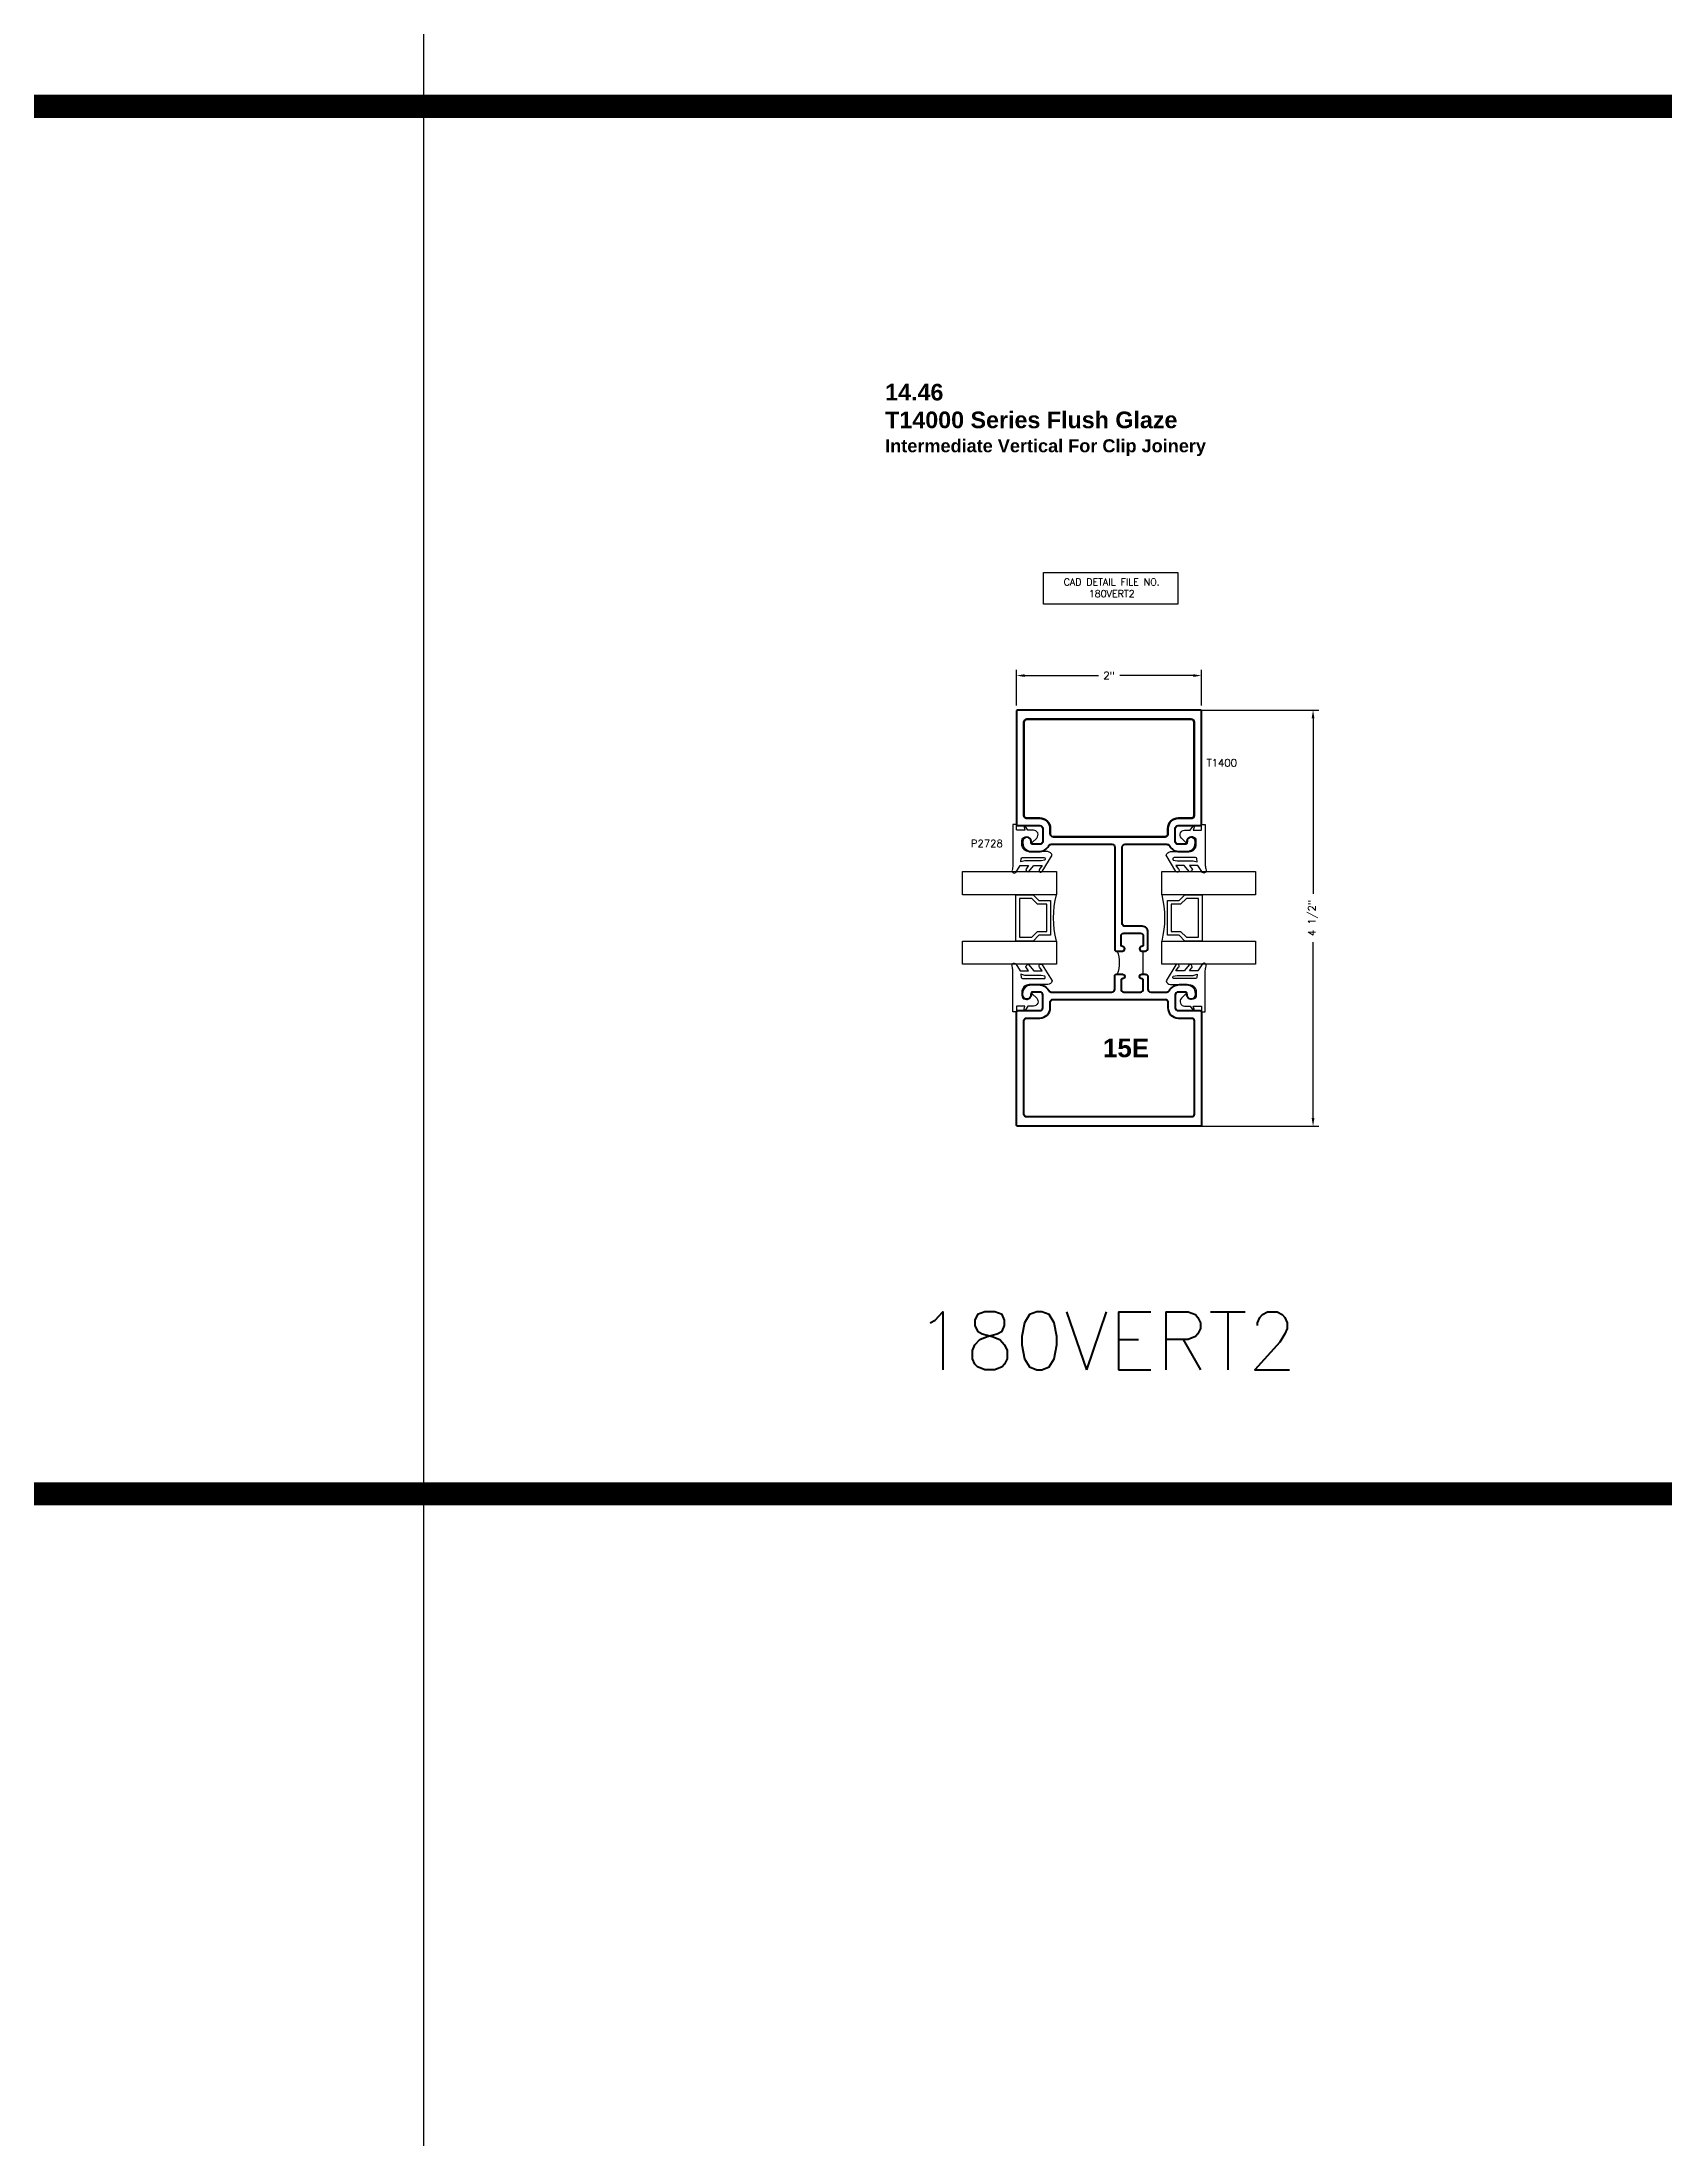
# Model space of a CAD drawing. Extents: x 0 to 139, y -15 to 75.
# Drawn here: x 103.97 to 121.5, y 7.91 to 30.58 of the extents above; entities that cross this region are included whole.
import ezdxf

# ---------------------------------------------------------------- set-up
doc = ezdxf.new("R2010")
doc.units = 0
doc.header["$MEASUREMENT"] = 0
doc.header["$PDMODE"] = 3
doc.layers.get('DEFPOINTS').update_dxf_attribs({"linetype": 'CONTINUOUS'})
for name, color, linetype in [('R-ANNO-DIMS', 3, 'CONTINUOUS'), ('R-ANNO-TEXT', 6, 'CONTINUOUS'), ('R-Det2', 2, 'CONTINUOUS'), ('R-OTLN', 1, 'CONTINUOUS'), ('R-PAT1', 5, 'CONTINUOUS'), ('TITLE', 7, 'CONTINUOUS')]:
    doc.layers.add(name, color=color, linetype=linetype)
doc.styles.get("Standard").update_dxf_attribs({"font": 'simplex'})
doc.dimstyles.new('1X', dxfattribs={"dimtxt": 0.08, "dimasz": 0.09, "dimexe": 0.0625, "dimexo": 0.0625, "dimgap": 0.062, "dimtad": 0, "dimdec": 5, "dimzin": 4, "dimdsep": 46, "dimlunit": 5, "dimtxsty": 'Standard', "dimcen": 0, "dimclrd": 256, "dimclre": 256, "dimclrt": 256, "dimadec": 0, "dimazin": 1, "dimtfac": 1, "dimtdec": 5, "dimtofl": 0, "dimtmove": 0, "dimatfit": 3, "dimfxl": 0, "dimfrac": 2, "dimtolj": 1, "dimtzin": 4, "dimarcsym": 0})

# ---------------------------------------------------------------- blocks, each defined once
blk = doc.blocks.new('*D114')
at = {"layer": 'DEFPOINTS', "color": 0}
for p in [(116.504, 23.725), (114.504, 23.337), (116.504, 23.337)]:
    blk.add_point(p, dxfattribs=at)
at = {"layer": 'R-ANNO-DIMS', "lineweight": -2}
for p, q in [((114.504, 23.4), (114.504, 23.788)), ((114.594, 23.725), (115.389, 23.725)), ((116.414, 23.725), (115.62, 23.725)), ((116.504, 23.4), (116.504, 23.788))]:
    blk.add_line(p, q, dxfattribs=at)
at = {"layer": 'R-ANNO-DIMS'}
for points in [[(114.594, 23.74), (114.594, 23.71), (114.504, 23.725)], [(116.414, 23.74), (116.414, 23.71), (116.504, 23.725)]]:
    blk.add_solid(points, dxfattribs=at)
at = {"layer": 'R-ANNO-DIMS', "insert": (115.504, 23.725), "char_height": 0.08, "attachment_point": 5}
blk.add_mtext('\\A1;2"', dxfattribs=at)
blk = doc.blocks.new('P2728 gasket')
at = {"layer": 'R-Det2'}
blk.add_lwpolyline([(86.461, 33.362), (86.567, 33.537, 0.301952), (86.52, 33.577), (86.32, 33.577, -0.414214), (86.24, 33.657), (86.24, 33.695, -0.388879), (86.276, 33.735), (86.292, 33.736, -0.440011), (86.336, 33.696), (86.336, 33.682, 0.668179), (86.353, 33.675), (86.401, 33.724, 0.668179), (86.366, 33.809), (86.307, 33.809), (86.279, 33.849, 0.836323), (86.264, 33.842), (86.273, 33.809), (86.189, 33.809, -0.414214), (86.183, 33.815), (86.183, 33.865, 0.414214), (86.177, 33.871), (86.149, 33.871, 0.414214), (86.143, 33.865), (86.143, 33.427, -0.083245), (86.135, 33.378), (86.135, 33.378)], format="xyb", dxfattribs=at)
for points in [[(86.174, 33.352), (86.223, 33.426), (86.314, 33.426), (86.283, 33.384)], [(86.313, 33.359), (86.371, 33.426), (86.462, 33.426), (86.431, 33.388)]]:
    blk.add_lwpolyline(points, dxfattribs=at)
at = {"layer": 'R-Det2', "lineweight": 25}
blk.add_lwpolyline([(86.235, 33.499, -0.372312), (86.249, 33.512), (86.48, 33.512, -0.668179), (86.49, 33.486), (86.448, 33.478), (86.274, 33.478), (86.23, 33.465)], format="xyb", close=True, dxfattribs=at)
at = {"layer": 'R-Det2', "ltscale": 0.1}
for centre, radius, start, end in [((86.157, 33.369), 0.0237, 157.7655, 314.5007), ((86.313, 33.388), 0.0297, 188.4603, 270), ((86.446, 33.375), 0.0199, 139.7022, 319.7022)]:
    blk.add_arc(centre, radius, start, end, dxfattribs=at)
blk = doc.blocks.new('*D138')
at = {"layer": 'DEFPOINTS', "color": 0}
for p in [(116.427, 23.352), (116.427, 18.853), (117.709, 18.853)]:
    blk.add_point(p, dxfattribs=at)
at = {"layer": 'R-ANNO-DIMS', "lineweight": -2}
for p, q in [((116.489, 23.352), (117.772, 23.352)), ((117.709, 23.262), (117.709, 21.365)), ((117.709, 18.943), (117.709, 20.841)), ((116.489, 18.853), (117.772, 18.853))]:
    blk.add_line(p, q, dxfattribs=at)
at = {"layer": 'R-ANNO-DIMS'}
for points in [[(117.694, 23.262), (117.724, 23.262), (117.709, 23.352)], [(117.694, 18.943), (117.724, 18.943), (117.709, 18.853)]]:
    blk.add_solid(points, dxfattribs=at)
at = {"layer": 'R-ANNO-DIMS', "insert": (117.709, 21.103), "char_height": 0.08, "attachment_point": 5, "rotation": 90}
blk.add_mtext('\\A1;4 1/2"', dxfattribs=at)

msp = doc.modelspace()

# ---------------------------------------------------------------- linework, layer by layer
at = {"layer": 'R-ANNO-TEXT'}
msp.add_lwpolyline([(114.7962474, 24.83848), (116.2477273, 24.83848), (116.2477273, 24.4964172), (114.7962474, 24.4964172)], close=True, dxfattribs=at)
at = {"layer": 'R-Det2'}
for points in [[(114.934767, 20.8552124), (114.9347669, 20.6052124), (113.9206832, 20.6052124), (113.9206832, 20.8552124), (114.4967669, 20.8552124), (114.4967669, 21.3552124), (113.9206832, 21.3552124), (113.9206832, 21.6052124), (114.9347669, 21.6052124), (114.9347669, 21.3552124), (114.4967669, 21.3552124), (114.6847669, 21.3552124), (114.7467669, 21.2932124), (114.8717669, 21.2932124), (114.8717669, 20.9172124), (114.7467669, 20.9172124), (114.6847669, 20.8552124), (114.4967669, 20.8552124), (114.9347669, 20.8552124, -0.1233101835), (114.9347669, 21.3552124, 0.8755579354)], [(116.0735351, 21.3552124), (116.0735352, 21.6052124), (117.0876189, 21.6052124), (117.0876189, 21.3552124), (116.5115352, 21.3552124), (116.5115352, 20.8552124), (117.0876189, 20.8552124), (117.0876189, 20.6052124), (116.0735352, 20.6052124), (116.0735352, 20.8552124), (116.5115352, 20.8552124), (116.3235352, 20.8552124), (116.2615352, 20.9172124), (116.1365352, 20.9172124), (116.1365352, 21.2932124), (116.2615352, 21.2932124), (116.3235352, 21.3552124), (116.5115352, 21.3552124), (116.0735352, 21.3552124, -0.1233101835), (116.0735352, 20.8552124, 0.8755579354)]]:
    msp.add_lwpolyline(points, format="xyb", dxfattribs=at)
for points in [[(114.5367669, 20.8952124), (114.6681984, 20.8952124), (114.7301984, 20.9572124), (114.8317669, 20.9572124), (114.8317669, 21.2532124), (114.7301984, 21.2532124), (114.6681984, 21.3152124), (114.5367669, 21.3152124), (114.5367669, 20.8952124)], [(116.4715352, 21.3152124), (116.3401037, 21.3152124), (116.2781037, 21.2532124), (116.1765352, 21.2532124), (116.1765352, 20.9572124), (116.2781037, 20.9572124), (116.3401037, 20.8952124), (116.4715352, 20.8952124), (116.4715352, 21.3152124)]]:
    msp.add_lwpolyline(points, dxfattribs=at)
at = {"layer": 'R-OTLN', "lineweight": 50}
for points in [[(115.6469687, 21.0457496), (115.6469687, 21.8704996), (115.6469687, 21.8704996, -0.4129032258), (115.6779687, 21.9014996), (116.1292687, 21.9014996, -0.2696461314), (116.1563687, 21.8855996, 0.2724284286), (116.2654687, 21.8214996), (116.3454687, 21.8214996, 0.4139789032), (116.4384687, 21.9144996), (116.4384687, 21.9309996, 1), (116.3454687, 21.9309996), (116.3454687, 21.9164996, -0.4142135624), (116.3304687, 21.9014996), (116.2514687, 21.9014996, -0.4129032258), (116.2204687, 21.9324996), (116.2204687, 22.0714996, -0.4129032258), (116.2514687, 22.1024996), (116.4894687, 22.1024996, 0.4142135624), (116.5044687, 22.1174996), (116.5044687, 23.3374996, 0.4142135624), (116.4894687, 23.3524996), (114.5194687, 23.3524996, 0.4142135624), (114.5044687, 23.3374996), (114.5044687, 22.1174996, 0.4142135624), (114.5194687, 22.1024996), (114.7574687, 22.1024996, -0.4129032258), (114.7884687, 22.0714996), (114.7884687, 21.9324996, -0.4129032258), (114.7574687, 21.9014996), (114.6784687, 21.9014996, -0.4142135624), (114.6634687, 21.9164996), (114.6634687, 21.9309996, 1), (114.5704687, 21.9309996), (114.5704687, 21.9144996, 0.4129032258), (114.6634687, 21.8214996), (114.7434687, 21.8214996, 0.2718429418), (114.8526687, 21.8855996, -0.2696461314), (114.8797687, 21.9014996), (115.5359687, 21.9014996, -0.4129032258), (115.5669687, 21.8704996), (115.5669687, 20.7564996), (115.5769687, 20.7464996), (115.6339687, 20.7464996), (115.6489687, 20.7464996, 0.4142135624), (115.6739687, 20.7714996, 0.4142135624), (115.6489687, 20.7964996, -0.4142135624), (115.6339687, 20.8114996), (115.6339687, 20.9084996, -0.4142135624), (115.6649687, 20.9394996), (115.8429687, 20.9394996, -0.4142135624), (115.8739687, 20.9084996), (115.8739687, 20.8114996, -0.4142135624), (115.8589687, 20.7964996, 0.4142135624), (115.8339687, 20.7714996, 0.4142135624), (115.8589687, 20.7464996), (115.8929687, 20.7464996, 0.4142135624), (115.9239687, 20.7774996), (115.9239687, 20.9524996, 0.4142135624), (115.8619687, 21.0144996), (115.6782187, 21.0144996, -0.4142135624)], [(114.8684687, 22.0714996), (114.8684687, 22.0124996, 0.4129032258), (114.8994687, 21.9814996), (116.1094687, 21.9814996, 0.4129032258), (116.1404687, 22.0124996), (116.1404687, 22.0714996, -0.4144144144), (116.2514687, 22.1824996), (116.3934687, 22.1824996, 0.4129032258), (116.4244687, 22.2134996), (116.4244687, 23.2214996, 0.4129032258), (116.3934687, 23.2524996), (114.6154687, 23.2524996, 0.4129032258), (114.5844687, 23.2214996), (114.5844687, 22.2134996, 0.4129032258), (114.6154687, 22.1824996), (114.7574687, 22.1824996, -0.4144144144), (114.8684687, 22.0714996)], [(116.3934687, 23.2524996, -0.4129032258), (116.4244687, 23.2214996), (116.4244687, 22.2134996, -0.4129032258), (116.3934687, 22.1824996), (116.2514687, 22.1824996, 0.4144144144), (116.1404687, 22.0714996), (116.1404687, 22.0124996, -0.4129032258), (116.1094687, 21.9814996), (114.8994687, 21.9814996, -0.4129032258), (114.8684687, 22.0124996), (114.8684687, 22.0714996), (114.8684687, 22.0714996, 0.4144144144), (114.7574687, 22.1824996), (114.6154687, 22.1824996, -0.4129032258), (114.5844687, 22.2134996), (114.5844687, 23.2214996, -0.4129032258), (114.6154687, 23.2524996)], [(115.5769687, 20.4964996), (115.6339687, 20.4964996), (115.6489687, 20.4964996, -0.4142135624), (115.6739687, 20.4714996, -0.4142135624), (115.6489687, 20.4464996, 0.4142135624), (115.6339687, 20.4314996), (115.6339687, 20.3344996, 0.4142135624), (115.6649687, 20.3034996), (115.8429687, 20.3034996, 0.4142135624), (115.8739687, 20.3344996), (115.8739687, 20.4314996, 0.4142135624), (115.8589687, 20.4464996, -0.4142135624), (115.8339687, 20.4714996, -0.4142135624), (115.8589687, 20.4964996), (115.8929687, 20.4964996, -0.4142135624), (115.9239687, 20.4654996), (115.9239687, 20.3344996, 0.4142135624), (115.9549687, 20.3034996), (116.1292687, 20.3034996, 0.2696461314), (116.1563687, 20.3193996, -0.2724284286), (116.2654687, 20.3834996), (116.3454687, 20.3834996, -0.4150537634), (116.4384687, 20.2904996), (116.4384687, 20.2739996, -1), (116.3454687, 20.2739996), (116.3454687, 20.2884996, 0.4142135624), (116.3304687, 20.3034996), (116.2514687, 20.3034996, 0.4129032258), (116.2204687, 20.2724996), (116.2204687, 20.1334996, 0.4129032258), (116.2514687, 20.1024996), (116.4894687, 20.1024996, -0.4142135624), (116.5044687, 20.0874996), (116.5044687, 18.8674996, -0.4142135624), (116.4894687, 18.8524996), (114.5194687, 18.8524996, -0.4142135624), (114.5044687, 18.8674996), (114.5044687, 20.0874996, -0.4142135624), (114.5194687, 20.1024996), (114.7574687, 20.1024996, 0.4129032258), (114.7884687, 20.1334996), (114.7884687, 20.2724996, 0.4129032258), (114.7574687, 20.3034996), (114.6784687, 20.3034996, 0.4142135624), (114.6634687, 20.2884996), (114.6634687, 20.2739996, -1), (114.5704687, 20.2739996), (114.5704687, 20.2904996, -0.4139789032), (114.6634687, 20.3834996), (114.7434687, 20.3834996, -0.2718429418), (114.8526687, 20.3193996, 0.2696461314), (114.8797687, 20.3034996), (115.5359687, 20.3034996, 0.4142135624), (115.5669687, 20.3344996), (115.5669687, 20.4864996)], [(116.2514687, 20.0224996), (116.3934687, 20.0224996, -0.4129032258), (116.4244687, 19.9914996), (116.4244687, 18.9834996, -0.4129032258), (116.3934687, 18.9524996), (114.6154687, 18.9524996, -0.4129032258), (114.5844687, 18.9834996), (114.5844687, 19.9914996, -0.4129032258), (114.6154687, 20.0224996), (114.7574687, 20.0224996, 0.4144144144), (114.8684687, 20.1334996), (114.8684687, 20.1924996, -0.4129032258), (114.8994687, 20.2234996), (116.1094687, 20.2234996, -0.4129032258), (116.1404687, 20.1924996), (116.1404687, 20.1334996, 0.4144144144), (116.2514687, 20.0224996)]]:
    msp.add_lwpolyline(points, format="xyb", close=True, dxfattribs=at)
at = {"layer": 'R-PAT1'}
msp.add_lwpolyline([(115.8739687, 20.3344996), (115.8739687, 20.4314996, 0.4142135624), (115.8589687, 20.4464996, -0.4142135624), (115.8339687, 20.4714996, -0.4142135624), (115.8589687, 20.4964996, 0.4142135624), (115.8739687, 20.5114996), (115.8739687, 20.7314996, 0.4142135624), (115.8589687, 20.7464996, -0.4142135624), (115.8339687, 20.7714996, -0.4142135624), (115.8589687, 20.7964996, 0.4142135624), (115.8739687, 20.8114996), (115.8739687, 20.9084996, 0.4142135624), (115.8429687, 20.9394996), (115.6649687, 20.9394996, 0.4142135624), (115.6339687, 20.9084996), (115.6339687, 20.8114996, 0.4142135624), (115.6489687, 20.7964996, -0.4142135624), (115.6739687, 20.7714996, -0.4142135624), (115.6489687, 20.7464996), (115.6149687, 20.7464996), (115.5937113, 20.7464996, -0.172059087), (115.5937113, 20.4964996), (115.6149687, 20.4964996), (115.6489687, 20.4964996, -0.4142135624), (115.6739687, 20.4714996, -0.4142135624), (115.6489687, 20.4464996, 0.4142135624), (115.6339687, 20.4314996), (115.6339687, 20.3344996, 0.4142135624), (115.6649687, 20.3034996), (115.8429687, 20.3034996, 0.4142135624)], format="xyb", close=True, dxfattribs=at)
at = {"layer": 'TITLE'}
msp.add_line((108.0951115, 74.8789502), (108.0951115, -0.1210498), dxfattribs=at)
at = {"layer": 'TITLE', "const_width": 0.25}
for points in [[(0.25, 29.8789502), (138.9080005, 29.8789502)], [(0.25, 14.8789502), (138.9080005, 14.8789502)]]:
    msp.add_lwpolyline(points, dxfattribs=at)

# ---------------------------------------------------------------- block references
at = {"layer": 'R-Det2'}
msp.add_blockref('P2728 gasket', (28.3211157, -11.755166), dxfattribs=at)
at = {"layer": 'R-Det2', "xscale": -1}
msp.add_blockref('P2728 gasket', (202.6874093, -11.755166), dxfattribs=at)
at = {"layer": 'R-Det2', "xscale": -1, "rotation": 180}
msp.add_blockref('P2728 gasket', (28.3211157, 53.9601651), dxfattribs=at)
at = {"layer": 'R-Det2', "rotation": 180}
msp.add_blockref('P2728 gasket', (202.6874093, 53.9601651), dxfattribs=at)

# ---------------------------------------------------------------- texts
at = {"layer": 'R-ANNO-TEXT'}
for s, insert, char_height, width, attachment_point in [('CAD DETAIL FILE NO.\\P180VERT2', (115.5329296, 24.7728973), 0.075, 1.875, 2), ('{\\fArial|b1|i0|c0|p34;15E}', (115.4393167, 19.7986167, 6.2106922), 0.2, 7.44, 1)]:
    msp.add_mtext(s, dxfattribs=dict(at, insert=insert, char_height=char_height, width=width, attachment_point=attachment_point))
at = {"layer": 'R-ANNO-TEXT', "char_height": 0.08, "attachment_point": 4}
for s, insert in [('T1400', (116.5584901, 22.7803655)), ('P2728', (114.0101285, 21.909822))]:
    msp.add_mtext(s, dxfattribs=dict(at, insert=insert))
at = {"layer": 'TITLE'}
msp.add_text('180VERT2', height=0.625, dxfattribs=at).set_placement((113.4114527, 16.2203823))
at = {"layer": 'TITLE', "insert": (113.0847793, 26.8794707, 6.2106922), "char_height": 0.18, "width": 7.44, "attachment_point": 1}
msp.add_mtext('{\\fArial|b1|i0|c0|p34;14.46\\PT14000 Series Flush Glaze\\P\\H0.7778x;Intermediate Vertical For Clip Joinery}', dxfattribs=at)

# ---------------------------------------------------------------- dimensions: what is measured, and where the dimension line sits
at = {"layer": 'R-ANNO-DIMS'}
dim = msp.add_linear_dim(base=(116.5044687, 23.7251446), p1=(114.5044687, 23.3374996), p2=(116.5044687, 23.3374996), dimstyle='1X', override={"dimpost": '"'}, dxfattribs=at)
dim.commit()
dim.dimension.update_dxf_attribs({"geometry": '*D114', "text_midpoint": (115.5044687, 23.7251446), "dimtype": 160})
dim = msp.add_linear_dim(base=(117.7090763, 18.852684), p1=(116.4269687, 23.3524996), p2=(116.4269687, 18.852684), angle=90, dimstyle='1X', override={"dimpost": '"'}, dxfattribs=at)
dim.commit()
dim.dimension.update_dxf_attribs({"geometry": '*D138', "text_midpoint": (117.7090763, 21.1025918)})

doc.saveas('drawing.dxf')
